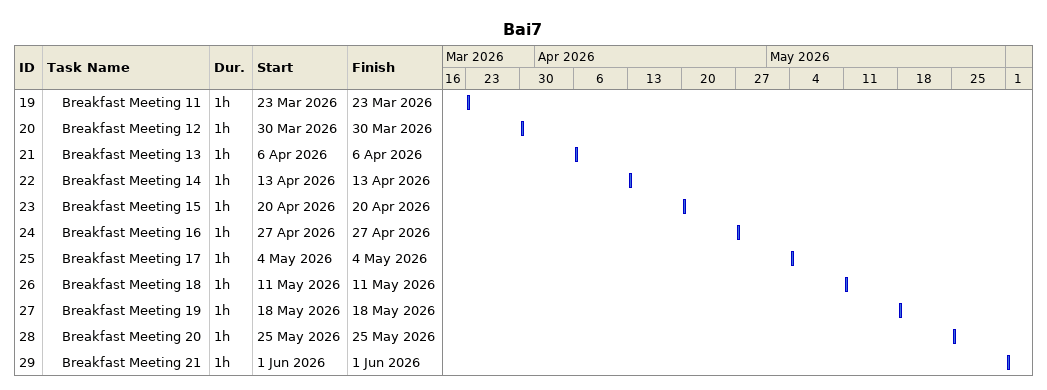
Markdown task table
Bai7

| ID | Level | Task | Duration | Start | Finish |
|---|---|---|---|---|---|
| 19 | 2 | Breakfast Meeting 11 | 1h | 2026-03-23 | 2026-03-23 |
| 20 | 2 | Breakfast Meeting 12 | 1h | 2026-03-30 | 2026-03-30 |
| 21 | 2 | Breakfast Meeting 13 | 1h | 2026-04-06 | 2026-04-06 |
| 22 | 2 | Breakfast Meeting 14 | 1h | 2026-04-13 | 2026-04-13 |
| 23 | 2 | Breakfast Meeting 15 | 1h | 2026-04-20 | 2026-04-20 |
| 24 | 2 | Breakfast Meeting 16 | 1h | 2026-04-27 | 2026-04-27 |
| 25 | 2 | Breakfast Meeting 17 | 1h | 2026-05-04 | 2026-05-04 |
| 26 | 2 | Breakfast Meeting 18 | 1h | 2026-05-11 | 2026-05-11 |
| 27 | 2 | Breakfast Meeting 19 | 1h | 2026-05-18 | 2026-05-18 |
| 28 | 2 | Breakfast Meeting 20 | 1h | 2026-05-25 | 2026-05-25 |
| 29 | 2 | Breakfast Meeting 21 | 1h | 2026-06-01 | 2026-06-01 |
